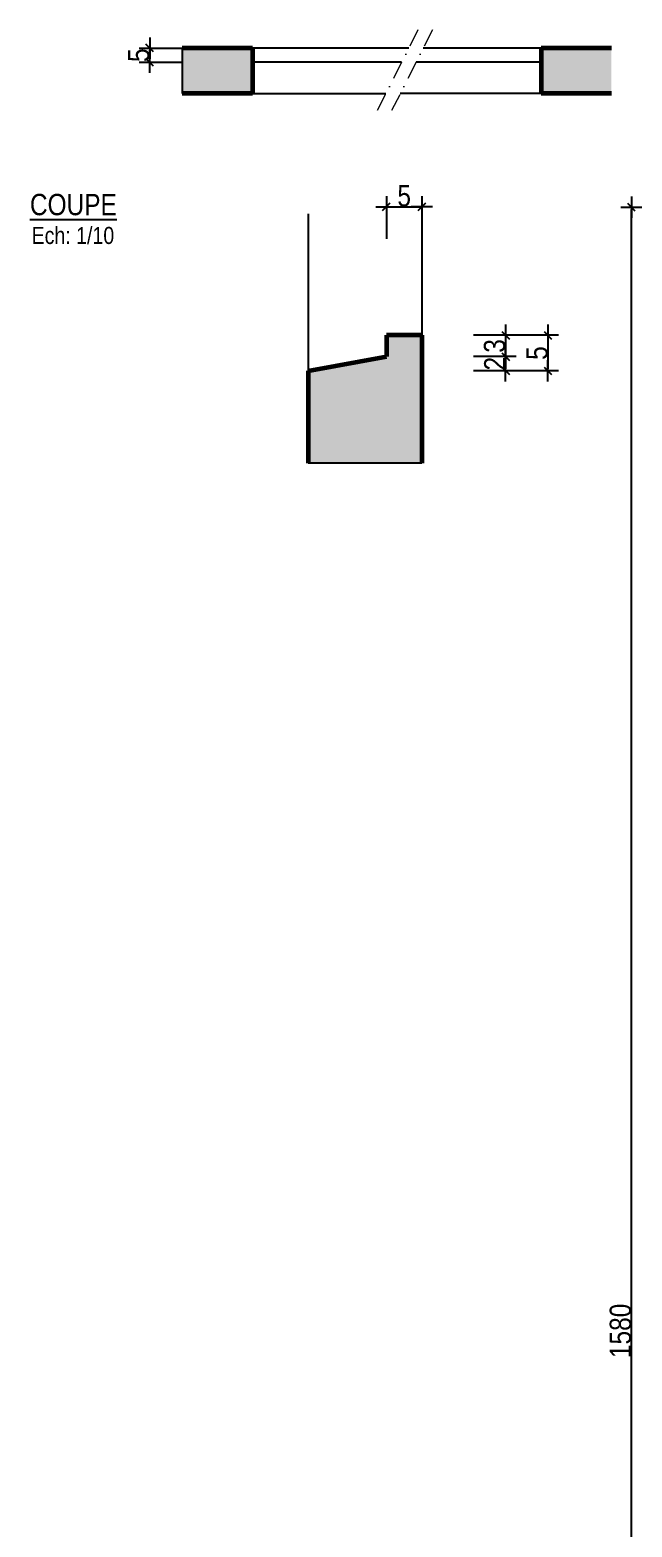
# Model space of a CAD drawing. Header units: millimetres. Extents: x -1734 to 5256, y -3612 to 588.
# Drawn here: x -574 to -151, y -1211 to -158 of the extents above; entities that cross this region are included whole.
import ezdxf

# ---------------------------------------------------------------- set-up
doc = ezdxf.new("R2010")
doc.units = ezdxf.units.MM
doc.linetypes.add('TIRETPTX2', pattern=[50.8, 25.4, -12.7, 0, -12.7])
for name, color, linetype in [('01_cote_gen', 4, 'Continuous'), ('01_linteaux', 2, 'Continuous'), ('01_poch_murs', 253, 'Continuous'), ('01_texte', 230, 'Continuous'), ('AA_COTES', 2, 'Continuous')]:
    doc.layers.add(name, color=color, linetype=linetype)
doc.layers.add('01_murs_coup', color=5, linetype='Continuous', lineweight=60)
doc.layers.add('01_tram_axes', color=2, linetype='TIRETPTX2', lineweight=9)
doc.styles.add('ARIAL NA', font='ARIALN.TTF')
doc.styles.add('STYLE2', font='ARIALN.TTF')
doc.dimstyles.new('JB10', dxfattribs={"dimscale": 0.1, "dimtxt": 150, "dimasz": 15, "dimexe": 0.1, "dimexo": 0.1, "dimgap": 0.09, "dimtad": 1, "dimdec": 1, "dimlfac": 0.2, "dimdsep": 46, "dimtxsty": 'STYLE2', "dimblk1": 'BOND_G', "dimblk2": 'BOND_D', "dimsah": 1, "dimcen": 1.5, "dimdle": 0.01, "dimse1": 1, "dimse2": 1, "dimclrd": 4, "dimclre": 2, "dimclrt": 6, "dimazin": 2, "dimtfac": 2.333333, "dimtdec": 1, "dimtix": 1, "dimtmove": 2, "dimatfit": 3, "dimldrblk": 'BOND_G', "dimfxl": 1, "dimtolj": 1, "dimtzin": 0, "dimarcsym": 0})
doc.dimstyles.new('JB25', dxfattribs={"dimscale": 0.1, "dimtxt": 150, "dimasz": 15, "dimexe": 0.1, "dimexo": 0.1, "dimgap": 0.09, "dimtad": 1, "dimdec": 1, "dimlfac": 0.5, "dimdsep": 46, "dimtxsty": 'STYLE2', "dimblk1": 'BOND_G', "dimblk2": 'BOND_D', "dimsah": 1, "dimcen": 1.5, "dimdle": 0.01, "dimse1": 1, "dimse2": 1, "dimclrd": 4, "dimclre": 2, "dimclrt": 6, "dimazin": 2, "dimtfac": 2.333333, "dimtdec": 1, "dimtix": 1, "dimtmove": 2, "dimatfit": 3, "dimldrblk": 'BOND_G', "dimfxl": 1, "dimtolj": 1, "dimtzin": 0, "dimarcsym": 0})
doc.dimstyles.new('JB50', dxfattribs={"dimscale": 0.1, "dimtxt": 150, "dimasz": 15, "dimexe": 0.1, "dimexo": 0.1, "dimgap": 0.09, "dimtad": 1, "dimdec": 1, "dimdsep": 46, "dimtxsty": 'STYLE2', "dimblk1": 'BOND_G', "dimblk2": 'BOND_D', "dimsah": 1, "dimcen": 1.5, "dimdle": 0.01, "dimse1": 1, "dimse2": 1, "dimclrd": 4, "dimclre": 2, "dimclrt": 6, "dimazin": 2, "dimtfac": 2.333333, "dimtdec": 1, "dimtix": 1, "dimtmove": 2, "dimatfit": 3, "dimldrblk": 'BOND_G', "dimfxl": 1, "dimtolj": 1, "dimtzin": 0, "dimarcsym": 0})

# ---------------------------------------------------------------- blocks, each defined once
blk = doc.blocks.new('BOND_G')
at = {"layer": 'AA_COTES', "color": 0}
for p, q in [((0, -5), (0, 15)), ((5, 0), (-5, 0)), ((1.77, 1.77), (-1.77, -1.77))]:
    blk.add_line(p, q, dxfattribs=at)
blk = doc.blocks.new('BOND_D')
at = {"layer": 'AA_COTES', "color": 0}
for p, q in [((5, 0), (-5, 0)), ((-1.77, -1.77), (1.77, 1.77)), ((0, 5), (0, -15))]:
    blk.add_line(p, q, dxfattribs=at)
blk = doc.blocks.new('*D35')
at = {"layer": '01_cote_gen', "color": 4, "lineweight": -2, "transparency": 16777216}
blk.add_line((-151.1, -1861.2), (-151.1, -284.2), dxfattribs=at)
at = {"layer": 'DEFPOINTS', "color": 0}
for p in [(-151.1, -282.7), (-12.9, -282.7), (-98.6, -1862.7)]:
    blk.add_point(p, dxfattribs=at)
at = {"layer": '01_cote_gen', "color": 4, "lineweight": -2, "transparency": 16777216, "xscale": 1.5, "yscale": 1.5, "zscale": 1.5}
for name, p, rotation in [('BOND_D', (-151.1, -282.7), 90), ('BOND_G', (-151.1, -1862.7), 270)]:
    blk.add_blockref(name, p, dxfattribs=dict(at, rotation=rotation))
at = {"layer": '01_cote_gen', "color": 6, "transparency": 16777216, "insert": (-158.8, -1072.7), "char_height": 15, "attachment_point": 5, "rotation": 90, "style": 'STYLE2'}
blk.add_mtext('\\A1;1580', dxfattribs=at)
blk = doc.blocks.new('*D651')
at = {"layer": '01_cote_gen', "color": 4, "lineweight": -2, "transparency": 16777216}
blk.add_line((-321.9, -282.3), (-299.9, -282.3), dxfattribs=at)
at = {"layer": 'DEFPOINTS', "color": 0}
for p in [(-323.4, -275.8), (-298.4, -282.3), (-298.4, -287.4)]:
    blk.add_point(p, dxfattribs=at)
at = {"layer": '01_cote_gen', "color": 4, "lineweight": -2, "transparency": 16777216, "xscale": 1.5, "yscale": 1.5, "zscale": 1.5, "rotation": 180}
blk.add_blockref('BOND_G', (-323.4, -282.3), dxfattribs=at)
at = {"layer": '01_cote_gen', "color": 4, "lineweight": -2, "transparency": 16777216, "xscale": 1.5, "yscale": 1.5, "zscale": 1.5}
blk.add_blockref('BOND_D', (-298.4, -282.3), dxfattribs=at)
at = {"layer": '01_cote_gen', "color": 6, "transparency": 16777216, "insert": (-310.9, -274.7), "char_height": 15, "attachment_point": 5, "style": 'STYLE2'}
blk.add_mtext('\\A1;5', dxfattribs=at)
blk = doc.blocks.new('*D652')
at = {"layer": '01_cote_gen', "color": 4, "lineweight": -2, "transparency": 16777216}
blk.add_line((-239.6, -374.2), (-239.6, -386.2), dxfattribs=at)
at = {"layer": 'DEFPOINTS', "color": 0}
for p in [(-298.4, -372.7), (-323.4, -387.7), (-239.6, -387.7)]:
    blk.add_point(p, dxfattribs=at)
at = {"layer": '01_cote_gen', "color": 4, "lineweight": -2, "transparency": 16777216, "xscale": 1.5, "yscale": 1.5, "zscale": 1.5}
for name, p, rotation in [('BOND_G', (-239.6, -372.7), 90), ('BOND_D', (-239.6, -387.7), 270)]:
    blk.add_blockref(name, p, dxfattribs=dict(at, rotation=rotation))
at = {"layer": '01_cote_gen', "color": 6, "transparency": 16777216, "insert": (-247.3, -380.2), "char_height": 15, "attachment_point": 5, "rotation": 90, "style": 'STYLE2'}
blk.add_mtext('\\A1;3', dxfattribs=at)
blk = doc.blocks.new('*D653')
at = {"layer": '01_cote_gen', "color": 4, "lineweight": -2, "transparency": 16777216}
blk.add_line((-239.6, -389.2), (-239.6, -396.2), dxfattribs=at)
at = {"layer": 'DEFPOINTS', "color": 0}
for p in [(-262.1, -387.7), (-378.4, -397.7), (-239.6, -397.7)]:
    blk.add_point(p, dxfattribs=at)
at = {"layer": '01_cote_gen', "color": 4, "lineweight": -2, "transparency": 16777216, "xscale": 1.5, "yscale": 1.5, "zscale": 1.5}
for name, p, rotation in [('BOND_G', (-239.6, -387.7), 90), ('BOND_D', (-239.6, -397.7), 270)]:
    blk.add_blockref(name, p, dxfattribs=dict(at, rotation=rotation))
at = {"layer": '01_cote_gen', "color": 6, "transparency": 16777216, "insert": (-247.2, -392.7), "char_height": 15, "attachment_point": 5, "rotation": 90, "style": 'STYLE2'}
blk.add_mtext('\\A1;2', dxfattribs=at)
blk = doc.blocks.new('*D627')
at = {"layer": '01_cote_gen', "color": 4, "lineweight": -2, "transparency": 16777216}
blk.add_line((-209.9, -374.2), (-209.9, -396.2), dxfattribs=at)
at = {"layer": 'DEFPOINTS', "color": 0}
for p in [(-232.1, -372.7), (-232.1, -397.7), (-209.9, -397.7)]:
    blk.add_point(p, dxfattribs=at)
at = {"layer": '01_cote_gen', "color": 4, "lineweight": -2, "transparency": 16777216, "xscale": 1.5, "yscale": 1.5, "zscale": 1.5}
for name, p, rotation in [('BOND_G', (-209.9, -372.7), 90), ('BOND_D', (-209.9, -397.7), 270)]:
    blk.add_blockref(name, p, dxfattribs=dict(at, rotation=rotation))
at = {"layer": '01_cote_gen', "color": 6, "transparency": 16777216, "insert": (-217.5, -385.2), "char_height": 15, "attachment_point": 5, "rotation": 90, "style": 'STYLE2'}
blk.add_mtext('\\A1;5', dxfattribs=at)
blk = doc.blocks.new('*D654')
at = {"layer": '01_cote_gen', "color": 4, "lineweight": -2, "transparency": 16777216}
blk.add_line((-489.8, -179.3), (-489.8, -172.3), dxfattribs=at)
at = {"layer": 'DEFPOINTS', "color": 0}
for p in [(-489.8, -170.8), (-417.6, -170.8), (-417.6, -180.8)]:
    blk.add_point(p, dxfattribs=at)
at = {"layer": '01_cote_gen', "color": 4, "lineweight": -2, "transparency": 16777216, "xscale": 1.5, "yscale": 1.5, "zscale": 1.5}
for name, p, rotation in [('BOND_D', (-489.8, -170.8), 90), ('BOND_G', (-489.8, -180.8), 270)]:
    blk.add_blockref(name, p, dxfattribs=dict(at, rotation=rotation))
at = {"layer": '01_cote_gen', "color": 6, "transparency": 16777216, "insert": (-497.5, -175.8), "char_height": 15, "attachment_point": 5, "rotation": 90, "style": 'STYLE2'}
blk.add_mtext('\\A1;5', dxfattribs=at)

msp = doc.modelspace()

# ---------------------------------------------------------------- hatches: boundary and pattern name
at = {"layer": '01_poch_murs'}
h = msp.add_hatch(color=256, dxfattribs=at)
h.dxf.hatch_style = 1
h.paths.add_polyline_path([(-417.57, -170.75), (-467.09, -170.75), (-467.09, -202.75), (-417.57, -202.75)])
h.paths.add_polyline_path([(-165.17, -170.75), (-214.7, -170.75), (-214.7, -202.75), (-165.17, -202.75)])
h = msp.add_hatch(color=256, dxfattribs=at)
h.dxf.hatch_style = 1
h.paths.add_polyline_path([(-298.42, -372.72), (-323.42, -372.72), (-323.42, -387.72), (-378.42, -397.72), (-378.42, -462.63), (-298.42, -462.63)])

# ---------------------------------------------------------------- linework, layer by layer
at = {"layer": '01_linteaux'}
for p, q in [((-307.65, -170.75), (-417.57, -170.75)), ((-214.7, -170.75), (-297.51, -170.75)), ((-312.7, -180.75), (-417.57, -180.75)), ((-214.7, -180.75), (-302.56, -180.75)), ((-417.57, -202.75), (-323.83, -202.75)), ((-214.7, -202.75), (-313.68, -202.75)), ((-378.42, -287.37), (-378.42, -397.72)), ((-298.42, -287.37), (-298.42, -372.72))]:
    msp.add_line(p, q, dxfattribs=at)
at = {"layer": '01_murs_coup'}
for p, q in [((-417.57, -170.75), (-467.09, -170.75)), ((-417.57, -170.75), (-417.57, -202.75)), ((-214.7, -170.75), (-214.7, -202.75)), ((-165.17, -170.75), (-214.7, -170.75)), ((-417.57, -202.75), (-467.09, -202.75)), ((-165.17, -202.75), (-214.7, -202.75)), ((-323.42, -372.72), (-323.42, -387.72)), ((-298.42, -372.72), (-323.42, -372.72)), ((-298.42, -372.72), (-298.42, -462.63)), ((-378.42, -397.72), (-323.42, -387.72)), ((-378.42, -397.72), (-378.42, -462.63))]:
    msp.add_line(p, q, dxfattribs=at)
at = {"layer": '01_poch_murs'}
for p, q in [((-467.09, -170.75), (-467.09, -202.75)), ((-298.42, -462.63), (-378.42, -462.63))]:
    msp.add_line(p, q, dxfattribs=at)
at = {"layer": '01_tram_axes', "ltscale": 0.5}
for p, q in [((-301.22, -158.03), (-329.86, -214.68)), ((-291.07, -158.03), (-319.71, -214.68))]:
    msp.add_line(p, q, dxfattribs=at)
at = {"layer": '01_tram_axes', "ltscale": 2}
msp.add_line((-298.42, -337.72), (-298.42, -352.72), dxfattribs=at)

# ---------------------------------------------------------------- texts
at = {"layer": '01_texte', "style": 'ARIAL NA'}
for s, height, p in [('%%UCOUPE', 15, (-574.03, -288.29)), (' Ech: 1/10', 12, (-576.68, -308.52))]:
    msp.add_text(s, height=height, dxfattribs=at).set_placement(p)

# ---------------------------------------------------------------- dimensions: what is measured, and where the dimension line sits
at = {"layer": '01_cote_gen'}
for base, p1, p2, dimstyle, picture, middle in [((-489.84, -170.75), (-417.57, -180.75), (-417.57, -170.75), 'JB25', '*D654', (-497.48, -175.75)), ((-151.1, -282.72), (-98.61, -1862.73), (-12.85, -282.72), 'JB50', '*D35', (-158.77, -1072.73)), ((-239.62, -387.72), (-298.42, -372.72), (-323.42, -387.72), 'JB10', '*D652', (-247.29, -380.22)), ((-209.87, -397.72), (-232.12, -372.72), (-232.12, -397.72), 'JB10', '*D627', (-217.51, -385.22)), ((-239.62, -397.72), (-262.12, -387.72), (-378.42, -397.72), 'JB10', '*D653', (-247.16, -392.72))]:
    dim = msp.add_linear_dim(base=base, p1=p1, p2=p2, angle=90, dimstyle=dimstyle, dxfattribs=at)
    dim.commit()
    dim.dimension.update_dxf_attribs({"geometry": picture, "text_midpoint": middle})
dim = msp.add_linear_dim(base=(-298.42, -282.34), p1=(-323.42, -275.78), p2=(-298.42, -287.37), dimstyle='JB10', dxfattribs=at)
dim.commit()
dim.dimension.update_dxf_attribs({"geometry": '*D651', "text_midpoint": (-310.92, -274.71)})

doc.saveas('drawing.dxf')
